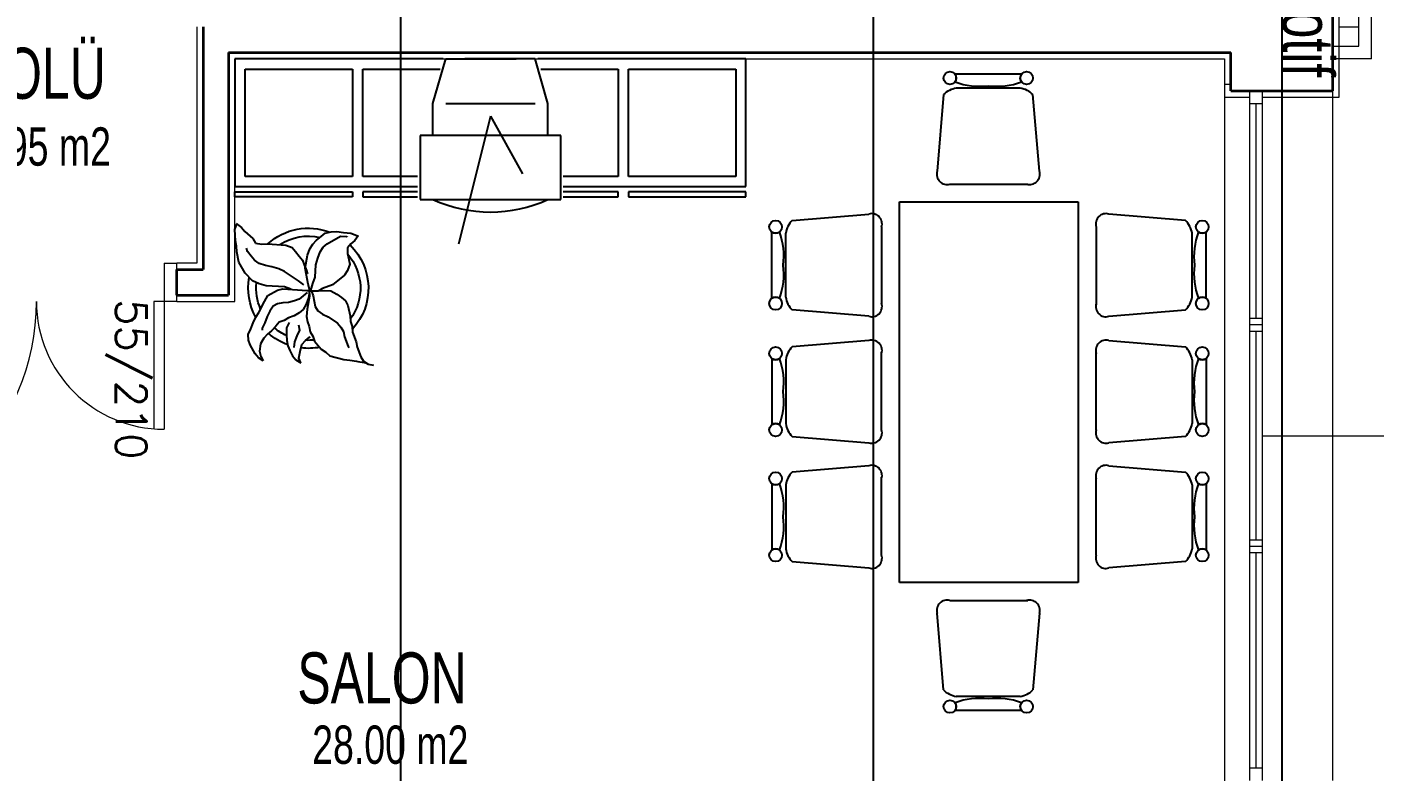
# Model space of a CAD drawing. Header units: inches. Extents: x -7543 to -822, y 102837 to 190349.
# Drawn here: x -829.8696 to -829.7641, y 102836.8492 to 102836.9074 of the extents above; entities that cross this region are included whole.
import ezdxf

# ---------------------------------------------------------------- set-up
doc = ezdxf.new("R2010")
doc.units = ezdxf.units.IN
doc.header["$MEASUREMENT"] = 0
doc.linetypes.add('DASHDOTX2', pattern=[2, 1, -0.5, 0, -0.5])
doc.layers.get('Defpoints').update_dxf_attribs({"lineweight": 25})
for name, color, linetype, lineweight in [('AKS', 1, 'Continuous', 25), ('BİTKİ', 96, 'Continuous', 25), ('İZ DÜŞÜM', 253, 'Continuous', 20), ('SIVA', 150, 'Continuous', 15), ('YAZI', 7, 'Continuous', 25)]:
    doc.layers.add(name, color=color, linetype=linetype, lineweight=lineweight)
for name, color, linetype, lineweight, true_color in [('BALKON', 7, 'Continuous', 20, 0xffaaa9), ('DUVAR', 7, 'Continuous', 35, 0xfc4642), ('KAPI', 7, 'Continuous', 18, 0xffb360), ('PENCERE', 7, 'Continuous', 18, 0xffb360), ('TEFRİŞ', 7, 'Continuous', 25, 0x78462c)]:
    doc.layers.add(name, color=color, linetype=linetype, lineweight=lineweight, true_color=true_color)
doc.styles.add('arıal', font='arial.ttf', dxfattribs={"width": 0.7})
doc.styles.add('TXTX', font='TXTX')

msp = doc.modelspace()

# ---------------------------------------------------------------- linework, layer by layer
at = {"layer": 'AKS', "linetype": 'DASHDOTX2', "ltscale": 10}
for p, q in [((-829.8403199212353, 102837.241780972), (-829.8403199212353, 102836.7293249838)), ((-829.8033199212352, 102837.241780972), (-829.8033199212352, 102836.7293249838))]:
    msp.add_line(p, q, dxfattribs=at)
at = {"layer": 'BALKON'}
for p, q in [((-829.7642964135221, 102836.9049307916), (-829.7642964107363, 102836.9569307916)), ((-829.765296413522, 102836.9059307916), (-829.7652964107364, 102836.9559307916)), ((-829.767319924021, 102836.9049307916), (-829.767319924021, 102836.9059307916)), ((-829.767319924021, 102836.9059307916), (-829.765296413522, 102836.9059307916)), ((-829.7642964135221, 102836.9049307916), (-829.767319924021, 102836.9049307916))]:
    msp.add_line(p, q, dxfattribs=at)
at = {"layer": 'BİTKİ'}
for p, q in [((-829.8532882354762, 102836.8915794577), (-829.8531322789319, 102836.891975678)), ((-829.8532369608217, 102836.8906889696), (-829.8532882354762, 102836.8915794577)), ((-829.85316538617, 102836.8920333105), (-829.852760578967, 102836.891729244)), ((-829.852760578967, 102836.891729244), (-829.852504241586, 102836.8914165395)), ((-829.852504241586, 102836.8914165395), (-829.8518761735224, 102836.8908573928)), ((-829.8465227829985, 102836.8910195389), (-829.8462098332029, 102836.8912759912)), ((-829.8462098332029, 102836.8912759912), (-829.8457398482307, 102836.8913926479)), ((-829.8460431959646, 102836.8904517737), (-829.8450049912403, 102836.8910481747)), ((-829.8457398482307, 102836.8913926479), (-829.8452944470671, 102836.8914185312)), ((-829.8452944470671, 102836.8914185312), (-829.8447828202197, 102836.8913291299)), ((-829.8450049912403, 102836.8910481747), (-829.8445264828388, 102836.8910164254)), ((-829.8447828202197, 102836.8913291299), (-829.8442135023255, 102836.8912728695)), ((-829.8442135023255, 102836.8912728695), (-829.8437264592868, 102836.8910926948)), ((-829.8436356497941, 102836.8910681837), (-829.8438823851135, 102836.8906964663)), ((-829.8437264592868, 102836.8910926948), (-829.8436356497941, 102836.8910681837)), ((-829.8531536575614, 102836.890276865), (-829.8532369608217, 102836.8906889696)), ((-829.8531280146303, 102836.8898316112), (-829.8531536575614, 102836.890276865)), ((-829.8522948838403, 102836.8898502481), (-829.8523696636712, 102836.8901139468)), ((-829.8518761735224, 102836.8908573928), (-829.8516775076783, 102836.8905115587)), ((-829.8516775076783, 102836.8905115587), (-829.851165880831, 102836.8904221574)), ((-829.851165880831, 102836.8904221574), (-829.8507204796675, 102836.8904480407)), ((-829.8507204796675, 102836.8904480407), (-829.8492849320473, 102836.8903527539)), ((-829.8492849320473, 102836.8903527539), (-829.8487978694988, 102836.8901725905)), ((-829.8487978694988, 102836.8901725905), (-829.8485415209101, 102836.8898598665)), ((-829.847600503051, 102836.8895571722), (-829.8474199934155, 102836.8900441741)), ((-829.8474199934155, 102836.8900441741), (-829.8471732580962, 102836.8904158915)), ((-829.8471732580962, 102836.8904158915), (-829.8468934155387, 102836.8907299764)), ((-829.8468934155387, 102836.8907299764), (-829.8465227829985, 102836.8910195389)), ((-829.8466028922873, 102836.8898236234), (-829.8463561569679, 102836.8901953408)), ((-829.8463561569679, 102836.8901953408), (-829.8460431959646, 102836.8904517737)), ((-829.8445264828388, 102836.8910164254), (-829.844493364393, 102836.8909587734)), ((-829.8441953656268, 102836.8904400222), (-829.8444752081843, 102836.8901259374)), ((-829.8444752081843, 102836.8901259374), (-829.8444495764609, 102836.8896807031)), ((-829.8438823851135, 102836.8906964663), (-829.8441953656268, 102836.8904400222)), ((-829.8529613885997, 102836.8890074131), (-829.8531280146303, 102836.8898316112)), ((-829.8524647127817, 102836.8881428083), (-829.8529613885997, 102836.8890074131)), ((-829.8520054280135, 102836.8894798916), (-829.8522948838403, 102836.8898502481)), ((-829.8517490711224, 102836.8891671983), (-829.8520054280135, 102836.8894798916)), ((-829.8513773711576, 102836.8889207644), (-829.8517490711224, 102836.8891671983)), ((-829.8485415209101, 102836.8898598665), (-829.8482520762909, 102836.8894895295)), ((-829.8482520762909, 102836.8894895295), (-829.8479957081923, 102836.8891768168)), ((-829.8479957081923, 102836.8891768168), (-829.847854733395, 102836.8887978418)), ((-829.8477799647717, 102836.8885341626), (-829.847600503051, 102836.8895571722)), ((-829.84693080432, 102836.888791987), (-829.8467834019227, 102836.8893366215)), ((-829.8467834019227, 102836.8893366215), (-829.8466028922873, 102836.8898236234)), ((-829.8444495764609, 102836.8896807031), (-829.8442829392226, 102836.8888564855)), ((-829.8518943469728, 102836.8875505402), (-829.8524647127817, 102836.8881428083)), ((-829.850890308609, 102836.8887406009), (-829.8513773711576, 102836.8889207644)), ((-829.8503786817616, 102836.8886511996), (-829.850890308609, 102836.8887406009)), ((-829.8498339364685, 102836.8885041464), (-829.8503786817616, 102836.8886511996)), ((-829.8494045649667, 102836.888290842), (-829.8498339364685, 102836.8885041464)), ((-829.8482894538646, 102836.8875515207), (-829.8494045649667, 102836.888290842)), ((-829.847854733395, 102836.8887978418), (-829.8476806318497, 102836.8883612455)), ((-829.8475300242732, 102836.8872978404), (-829.8477799647717, 102836.8885341626)), ((-829.8476806318497, 102836.8883612455), (-829.8476058520188, 102836.8880975468)), ((-829.8469948922493, 102836.8878352284), (-829.84693080432, 102836.888791987)), ((-829.8447101841774, 102836.8879977661), (-829.8456490754896, 102836.8872284369)), ((-829.844463448858, 102836.8883694835), (-829.8447101841774, 102836.8879977661)), ((-829.8442829392226, 102836.8888564855), (-829.844463448858, 102836.8883694835)), ((-829.8513741659784, 102836.8873127247), (-829.8518943469728, 102836.8875505402)), ((-829.8508294318929, 102836.887165691), (-829.8513741659784, 102836.8873127247)), ((-829.8493938842728, 102836.8870704042), (-829.8508294318929, 102836.887165691)), ((-829.8506959214028, 102836.8863990947), (-829.8499460938731, 102836.8868298362)), ((-829.8499460938731, 102836.8868298362), (-829.8495338111553, 102836.8869133715)), ((-829.8495338111553, 102836.8869133715), (-829.847619743926, 102836.886786316)), ((-829.8489068217241, 102836.8868902408), (-829.8493938842728, 102836.8870704042)), ((-829.8478846466617, 102836.8872474542), (-829.8482894538646, 102836.8875515207)), ((-829.8474136025671, 102836.8868280837), (-829.8475300242732, 102836.8872978404)), ((-829.847322804282, 102836.886803592), (-829.8471754018848, 102836.8873482265)), ((-829.8471754018848, 102836.8873482265), (-829.8469948922493, 102836.8878352284)), ((-829.8464074376564, 102836.8869461208), (-829.8467535058977, 102836.8867473204)), ((-829.8456490754896, 102836.8872284369), (-829.8464074376564, 102836.8869461208)), ((-829.8513944659757, 102836.8850778958), (-829.8509672210209, 102836.8859366151)), ((-829.8509672210209, 102836.8859366151), (-829.8506959214028, 102836.8863990947)), ((-829.8495316734007, 102836.8858413284), (-829.8499439673261, 102836.8857578126)), ((-829.8490862722373, 102836.8858672117), (-829.8495316734007, 102836.8858413284)), ((-829.848616287265, 102836.8859838683), (-829.8490862722373, 102836.8858672117)), ((-829.8482371117855, 102836.8861250361), (-829.848616287265, 102836.8859838683)), ((-829.8476112009865, 102836.8866379213), (-829.8482371117855, 102836.8861250361)), ((-829.8475278865186, 102836.8862257972), (-829.8477084073617, 102836.8857388148)), ((-829.8474456423805, 102836.8863497197), (-829.8476250928937, 102836.8853266906)), ((-829.847619743926, 102836.886786316), (-829.847471274104, 102836.886794954)), ((-829.8472896858364, 102836.88674594), (-829.8475289456409, 102836.8867618244)), ((-829.8474381668659, 102836.8867373215), (-829.8475278865186, 102836.8862257972)), ((-829.847471274104, 102836.886794954), (-829.8474456423805, 102836.8863497197)), ((-829.8467535058977, 102836.8867473204), (-829.8472896858364, 102836.88674594)), ((-829.8472896858364, 102836.88674594), (-829.847148711039, 102836.886366965)), ((-829.847148711039, 102836.886366965), (-829.8469820738009, 102836.8855427474)), ((-829.8466958343608, 102836.8867804501), (-829.8462504136874, 102836.8868063445)), ((-829.8462504136874, 102836.8868063445), (-829.8457718940781, 102836.8867745758)), ((-829.8457718940781, 102836.8867745758), (-829.8453094041306, 102836.8865036195)), ((-829.8453094041306, 102836.8865036195), (-829.8449377041658, 102836.8862571855)), ((-829.8449377041658, 102836.8862571855), (-829.8446236757379, 102836.8859776219)), ((-829.8446236757379, 102836.8859776219), (-829.8444250098937, 102836.8856317878)), ((-829.851641201295, 102836.8847061784), (-829.8513944659757, 102836.8850778958)), ((-829.8507503877604, 102836.8847579254), (-829.8509308973959, 102836.8842709235)), ((-829.8505367708868, 102836.8851872949), (-829.8507503877604, 102836.8847579254)), ((-829.8502900355675, 102836.8855590123), (-829.8505367708868, 102836.8851872949)), ((-829.8499439673261, 102836.8857578126), (-829.8502900355675, 102836.8855590123)), ((-829.8486387250168, 102836.8848210825), (-829.8490755915434, 102836.8846467738)), ((-829.8482349852385, 102836.8850530125), (-829.8486387250168, 102836.8848210825)), ((-829.8479220242352, 102836.8853094454), (-829.8482349852385, 102836.8850530125)), ((-829.8477084073617, 102836.8857388148), (-829.8479220242352, 102836.8853094454)), ((-829.8476250928937, 102836.8853266906), (-829.847681697006, 102836.8847575645)), ((-829.847681697006, 102836.8847575645), (-829.8475983825381, 102836.8843454404)), ((-829.8469820738009, 102836.8855427474), (-829.8467834079567, 102836.8851969133)), ((-829.8467834079567, 102836.8851969133), (-829.8464117079918, 102836.8849504794)), ((-829.8464117079918, 102836.8849504794), (-829.8459823364901, 102836.8847371751)), ((-829.8459823364901, 102836.8847371751), (-829.8452389253529, 102836.8842442876)), ((-829.8444250098937, 102836.8856317878), (-829.8442583921654, 102836.884807559)), ((-829.8442583921654, 102836.884807559), (-829.8442327604421, 102836.8843623247)), ((-829.8522489753952, 102836.8833604459), (-829.8520353473141, 102836.8837897958)), ((-829.8520353473141, 102836.8837897958), (-829.8518548376786, 102836.8842767978)), ((-829.8518548376786, 102836.8842767978), (-829.851641201295, 102836.8847061784)), ((-829.8509308973959, 102836.8842709235), (-829.8511445254771, 102836.8838415736)), ((-829.8511445254771, 102836.8838415736), (-829.85113599084, 102836.8836931482)), ((-829.8500806890295, 102836.8839927403), (-829.8504182226338, 102836.8836455146)), ((-829.8498008352643, 102836.8843068057), (-829.8500806890295, 102836.8839927403)), ((-829.8494216597848, 102836.8844479735), (-829.8498008352643, 102836.8843068057)), ((-829.8490755915434, 102836.8846467738), (-829.8494216597848, 102836.8844479735)), ((-829.8490253955212, 102836.8842923017), (-829.8492390236023, 102836.8838629518)), ((-829.8492390236023, 102836.8838629518), (-829.8492379449701, 102836.8833269358)), ((-829.8482157699076, 102836.8836841493), (-829.8484293867812, 102836.8832547798)), ((-829.8482990731679, 102836.8840962539), (-829.8482157699076, 102836.8836841493)), ((-829.8475983825381, 102836.8843454404), (-829.8474573882309, 102836.8839664766)), ((-829.8474573882309, 102836.8839664766), (-829.8473740849705, 102836.8835543719)), ((-829.8452389253529, 102836.8842442876), (-829.8449825684618, 102836.8839315944)), ((-829.8449825684618, 102836.8839315944), (-829.8447838914101, 102836.8835857408)), ((-829.8442327604421, 102836.8843623247), (-829.8440917549273, 102836.8839833414)), ((-829.8440917549273, 102836.8839833414), (-829.8440661232038, 102836.8835381071)), ((-829.8522233324643, 102836.8829151921), (-829.8522489753952, 102836.8833604459)), ((-829.8520823381571, 102836.8825362283), (-829.8522233324643, 102836.8829151921)), ((-829.8512823146051, 102836.8826124977), (-829.8513389382273, 102836.8820433604)), ((-829.8510110261946, 102836.8830749968), (-829.8512823146051, 102836.8826124977)), ((-829.8507311724295, 102836.8833890622), (-829.8510110261946, 102836.8830749968)), ((-829.8504182226338, 102836.8836455146), (-829.8507311724295, 102836.8833890622)), ((-829.8492379449701, 102836.8833269358), (-829.8492123132467, 102836.8828817015)), ((-829.8492123132467, 102836.8828817015), (-829.8491289987787, 102836.8824695774)), ((-829.8486098964166, 102836.8827677779), (-829.8486750434682, 102836.8823470465)), ((-829.8484293867812, 102836.8832547798), (-829.8486098964166, 102836.8827677779)), ((-829.848032055093, 102836.8825631116), (-829.8477522013278, 102836.882877177)), ((-829.8477522013278, 102836.882877177), (-829.8474392320221, 102836.8831336405)), ((-829.8474392320221, 102836.8831336405), (-829.8473815604852, 102836.8831667702)), ((-829.8473740849705, 102836.8835543719), (-829.8471754079188, 102836.8832085183)), ((-829.8471754079188, 102836.8832085183), (-829.8470344136116, 102836.8828295546)), ((-829.8470344136116, 102836.8828295546), (-829.8465217388494, 102836.8822041456)), ((-829.8447838914101, 102836.8835857408), (-829.8447005881497, 102836.8831736361)), ((-829.8447005881497, 102836.8831736361), (-829.8444186190453, 102836.8824156974)), ((-829.8440661232038, 102836.8835381071), (-829.8437841540994, 102836.8827801684)), ((-829.8437841540994, 102836.8827801684), (-829.8437008201215, 102836.8823680554)), ((-829.8516850064688, 102836.8818445601), (-829.8520823381571, 102836.8825362283)), ((-829.8514286578801, 102836.8815318361), (-829.8516850064688, 102836.8818445601)), ((-829.8513389382273, 102836.8820433604), (-829.8512556237595, 102836.8816312363)), ((-829.8512556237595, 102836.8816312363), (-829.8510569579153, 102836.8812854022)), ((-829.8491289987787, 102836.8824695774), (-829.8489880044715, 102836.8820906136)), ((-829.8489880044715, 102836.8820906136), (-829.8487562201816, 102836.8816871275)), ((-829.8487562201816, 102836.8816871275), (-829.8484998828006, 102836.881374423)), ((-829.848269157633, 102836.881506964), (-829.8481794462826, 102836.8820184576)), ((-829.8481794462826, 102836.8820184576), (-829.848032055093, 102836.8825631116)), ((-829.8465217388494, 102836.8822041456), (-829.846150027677, 102836.8819576922)), ((-829.846150027677, 102836.8819576922), (-829.8458359992492, 102836.8816781285)), ((-829.8458359992492, 102836.8816781285), (-829.8447465198705, 102836.8813840415)), ((-829.8444186190453, 102836.8824156974), (-829.8443523933614, 102836.8823004128)), ((-829.8437008201215, 102836.8823680554), (-829.843418851017, 102836.8816101167)), ((-829.843418851017, 102836.8816101167), (-829.8432201739653, 102836.8812642631)), ((-829.8510569579153, 102836.8812854022), (-829.8514286578801, 102836.8815318361)), ((-829.8484998828006, 102836.881374423), (-829.8481281828358, 102836.881127989)), ((-829.8481281828358, 102836.881127989), (-829.848269157633, 102836.881506964)), ((-829.8447465198705, 102836.8813840415), (-829.8442680114688, 102836.8813522922)), ((-829.8442680114688, 102836.8813522922), (-829.8437563846214, 102836.881262891)), ((-829.8437563846214, 102836.881262891), (-829.8436655863363, 102836.8812383993)), ((-829.8436655863363, 102836.8812383993), (-829.843153959489, 102836.881148998)), ((-829.8432201739653, 102836.8812642631), (-829.8428484740004, 102836.8810178291)), ((-829.843153959489, 102836.881148998), (-829.8430631695063, 102836.8811244757)), ((-829.8428484740004, 102836.8810178291), (-829.8424276371356, 102836.8809529502))]:
    msp.add_line(p, q, dxfattribs=at)
at = {"layer": 'Defpoints', "color": 4}
msp.add_line((-829.7713199212353, 102836.9664307916), (-829.7713199212353, 102836.8404307916), dxfattribs=at)
at = {"layer": 'DUVAR'}
for p, q in [((-829.7673199212353, 102836.9024307916), (-829.7673199212353, 102836.9129307916)), ((-829.8557696687031, 102836.9074307916), (-829.8557696687031, 102836.8884307916)), ((-829.8537696687031, 102836.9054307916), (-829.7753199212352, 102836.9054307916)), ((-829.8537696687031, 102836.9054307916), (-829.8537696687031, 102836.8864307916)), ((-829.7753199212352, 102836.9024307916), (-829.7753199212352, 102836.9054307916)), ((-829.7753199212352, 102836.9024307916), (-829.7673199212353, 102836.9024307916)), ((-829.8578199212353, 102836.8884307916), (-829.8557696687031, 102836.8884307916)), ((-829.8578199212353, 102836.8864307916), (-829.8578199212353, 102836.8884307916)), ((-829.8578199212353, 102836.8864307916), (-829.8537696687031, 102836.8864307916))]:
    msp.add_line(p, q, dxfattribs=at)
at = {"layer": 'İZ DÜŞÜM'}
msp.add_line((-829.765296413439, 102836.907419683), (-829.7668199212353, 102836.907419683), dxfattribs=at)
at = {"layer": 'KAPI'}
for p, q in [((-829.8588199212353, 102836.8889307916), (-829.8588199212353, 102836.8859307916)), ((-829.8588199212353, 102836.8889307916), (-829.8578199212353, 102836.8889307916)), ((-829.8578199212353, 102836.8859307916), (-829.8578199212353, 102836.8889307916)), ((-829.8596199212353, 102836.8859307916), (-829.8596199212353, 102836.8759307916)), ((-829.8588199212353, 102836.8859307916), (-829.8596199212353, 102836.8859307916)), ((-829.8578199212353, 102836.8859307916), (-829.8588199212353, 102836.8859307916)), ((-829.8588199212353, 102836.8859307916), (-829.8588199212353, 102836.8759307916))]:
    msp.add_line(p, q, dxfattribs=at)
for centre, radius, start, end in [((-829.8868199212352, 102836.8859307916), 0.018, 270, 0), ((-829.8588199212353, 102836.8859307916), 0.009999999999997091, 180, 270)]:
    msp.add_arc(centre, radius, start, end, dxfattribs=at)
at = {"layer": 'PENCERE'}
for p, q in [((-829.7753199212352, 102836.9029307916), (-829.7758199212353, 102836.9029307916)), ((-829.7758199212353, 102836.9029307916), (-829.7758199212353, 102836.8479307916)), ((-829.7738199212353, 102836.8484307916), (-829.7738199212353, 102836.9024307916)), ((-829.7728199212353, 102836.8484307916), (-829.7728199212353, 102836.9024307916)), ((-829.7673199212353, 102836.8484307916), (-829.7673199212353, 102836.9024307916)), ((-829.7738199212353, 102836.9014307916), (-829.7728199212353, 102836.9014307916)), ((-829.7733199212353, 102836.8845974583), (-829.7733199212353, 102836.9014307916)), ((-829.7728199212353, 102836.8845974583), (-829.7738199212353, 102836.8845974583)), ((-829.7728199212353, 102836.8840974582), (-829.7738199212353, 102836.8840974582)), ((-829.7728199212353, 102836.8835974582), (-829.7738199212353, 102836.8835974582)), ((-829.7733199212353, 102836.8672641249), (-829.7733199212353, 102836.8835974582)), ((-829.7728199212353, 102836.8754307916), (-829.7577440337567, 102836.8754307916)), ((-829.7728199212353, 102836.8672641249), (-829.7738199212353, 102836.8672641249)), ((-829.7728199212353, 102836.8667641249), (-829.7738199212353, 102836.8667641249)), ((-829.7728199212353, 102836.8662641249), (-829.7738199212353, 102836.8662641249)), ((-829.7733199212353, 102836.8494307916), (-829.7733199212353, 102836.8662641249)), ((-829.7738199212353, 102836.8494307916), (-829.7728199212353, 102836.8494307916))]:
    msp.add_line(p, q, dxfattribs=at)
at = {"layer": 'SIVA'}
for p, q in [((-829.7668199212353, 102836.9019307916), (-829.7668199212353, 102836.9134307916)), ((-829.8562696687035, 102836.9074307916), (-829.8562696687031, 102836.8889307916)), ((-829.8532696687031, 102836.8859307916), (-829.8532696687031, 102836.9049307916)), ((-829.8532696687031, 102836.9049307916), (-829.7758199212353, 102836.9049307916)), ((-829.7758199212353, 102836.9049307916), (-829.7758199212353, 102836.9019307916)), ((-829.7758199212353, 102836.9019307916), (-829.7738199212353, 102836.9019307916)), ((-829.7728199212353, 102836.9019307916), (-829.7668199212353, 102836.9019307916)), ((-829.8562696687031, 102836.8889307916), (-829.8578199212353, 102836.8889307916)), ((-829.8578199212353, 102836.8859307916), (-829.8532696687031, 102836.8859307916))]:
    msp.add_line(p, q, dxfattribs=at)
at = {"layer": 'TEFRİŞ'}
for p, q in [((-829.8369776712289, 102836.9049307916), (-829.8532696687031, 102836.9049307916)), ((-829.8532696687031, 102836.9049307916), (-829.8532696687031, 102836.8949307916)), ((-829.8377696683139, 102836.9014307908), (-829.8367696683139, 102836.9049307908)), ((-829.8367696683139, 102836.9049307908), (-829.8312696683139, 102836.9049307908)), ((-829.8297696683139, 102836.9049307908), (-829.8352696683139, 102836.9049307908)), ((-829.8287696683138, 102836.9014307908), (-829.8297696683139, 102836.9049307908)), ((-829.8132696687031, 102836.9049307916), (-829.8295616653988, 102836.9049307916)), ((-829.8132696687031, 102836.8949307916), (-829.8132696687031, 102836.9049307916)), ((-829.8524696687031, 102836.9041307916), (-829.8440696687031, 102836.9041307916)), ((-829.8524696687031, 102836.8957307916), (-829.8524696687031, 102836.9041307916)), ((-829.8440696687031, 102836.9041307916), (-829.8440696687031, 102836.8957307916)), ((-829.8432696687031, 102836.9041307916), (-829.8372062426574, 102836.9041307916)), ((-829.8432696687031, 102836.8957307916), (-829.8432696687031, 102836.9041307916)), ((-829.8293330939703, 102836.9041307916), (-829.8232696687031, 102836.9041307916)), ((-829.8232696687031, 102836.9041307916), (-829.8232696687031, 102836.8957307916)), ((-829.8224696687031, 102836.8957307916), (-829.8224696687031, 102836.9041307916)), ((-829.8224696687031, 102836.9041307916), (-829.814069668703, 102836.9041307916)), ((-829.814069668703, 102836.9041307916), (-829.814069668703, 102836.8957307916)), ((-829.7943009473022, 102836.903727205, 0.0344668499999996), (-829.7969009473022, 102836.903727205, 0.0344668499999996)), ((-829.7917009473023, 102836.903727205, 0.0344668499999996), (-829.7943009473022, 102836.903727205, 0.0344668499999996)), ((-829.7978009473022, 102836.902127205, 0.0344668499999996), (-829.7983009473022, 102836.896127205, 0.0344668499999996)), ((-829.7943009473022, 102836.902627205, 0.0344668499999996), (-829.7968009473022, 102836.902627205, 0.0344668499999996)), ((-829.7918009473022, 102836.902627205, 0.0344668499999996), (-829.7943009473022, 102836.902627205, 0.0344668499999996)), ((-829.7903009473023, 102836.896127205, 0.0344668499999996), (-829.7908009473023, 102836.902127205, 0.0344668499999996)), ((-829.8377696683139, 102836.8989307908), (-829.8377696683139, 102836.9014307908)), ((-829.8367696683139, 102836.9014307908), (-829.8297696683139, 102836.9014307908)), ((-829.8287696683138, 102836.8989307908), (-829.8287696683138, 102836.9014307908)), ((-829.8332696683138, 102836.9004307908), (-829.8357696683139, 102836.8904307908)), ((-829.8332696683138, 102836.9004307908), (-829.8307696683139, 102836.8959307908)), ((-829.8277696683139, 102836.8989307908), (-829.8387696683138, 102836.8989307908)), ((-829.8387696683138, 102836.8989307908), (-829.8387696683138, 102836.8939307908)), ((-829.8277696683139, 102836.8939307908), (-829.8277696683139, 102836.8989307908)), ((-829.8440696687031, 102836.8957307916), (-829.8524696687031, 102836.8957307916)), ((-829.8389696683139, 102836.8957307916), (-829.8432696687031, 102836.8957307916)), ((-829.8232696687031, 102836.8957307916), (-829.8275696683138, 102836.8957307916)), ((-829.814069668703, 102836.8957307916), (-829.8224696687031, 102836.8957307916)), ((-829.8532696687031, 102836.8949307916), (-829.8389696683139, 102836.8949307916)), ((-829.8532696687031, 102836.8945307916), (-829.8440696687031, 102836.8945307916)), ((-829.8532696687031, 102836.8941307916), (-829.8532696687031, 102836.8945307916)), ((-829.8440696687031, 102836.8945307916), (-829.8440696687031, 102836.8941307916)), ((-829.8389696683139, 102836.8945307916), (-829.8432696687031, 102836.8945307916)), ((-829.8432696687031, 102836.8945307916), (-829.8432696687031, 102836.8941307916)), ((-829.8275696683138, 102836.8949307916), (-829.8132696687031, 102836.8949307916)), ((-829.8232696687031, 102836.8945307916), (-829.8275696683138, 102836.8945307916)), ((-829.8232696687031, 102836.8941307916), (-829.8232696687031, 102836.8945307916)), ((-829.8224696687031, 102836.8945307916), (-829.8224696687031, 102836.8941307916)), ((-829.8132696687031, 102836.8945307916), (-829.8224696687031, 102836.8945307916)), ((-829.8132696687031, 102836.8941307916), (-829.8132696687031, 102836.8945307916)), ((-829.7973009473022, 102836.895127205, 0.0344668499999996), (-829.7912009473023, 102836.895127205, 0.0344668499999996)), ((-829.8440696687031, 102836.8941307916), (-829.8532696687031, 102836.8941307916)), ((-829.8432696687031, 102836.8941307916), (-829.8389696683139, 102836.8941307916)), ((-829.8387696683138, 102836.8939307908), (-829.8277696683139, 102836.8939307908)), ((-829.8275696683138, 102836.8941307916), (-829.8232696687031, 102836.8941307916)), ((-829.8224696687031, 102836.8941307916), (-829.8132696687031, 102836.8941307916)), ((-829.8012509473023, 102836.893727205, 0.0344668499999996), (-829.7872509473023, 102836.893727205, 0.0344668499999996)), ((-829.8012509473023, 102836.863927205, 0.0344668499999996), (-829.8012509473023, 102836.893727205, 0.0344668499999996)), ((-829.7872509473023, 102836.893727205, 0.0344668499999996), (-829.7872509473023, 102836.863927205, 0.0344668499999996)), ((-829.8096509473022, 102836.892277205, 0.0344668499999996), (-829.8036509473022, 102836.892777205, 0.0344668499999996)), ((-829.7788509473022, 102836.892277205, 0.0344668499999996), (-829.7848509473022, 102836.892777205, 0.0344668499999996)), ((-829.8112509473023, 102836.888777205, 0.0344668499999996), (-829.8112509473023, 102836.891377205, 0.0344668499999996)), ((-829.8101509473022, 102836.888777205, 0.0344668499999996), (-829.8101509473022, 102836.891277205, 0.0344668499999996)), ((-829.8026509473023, 102836.891777205, 0.0344668499999996), (-829.8026509473023, 102836.885677205, 0.0344668499999996)), ((-829.7858509473023, 102836.891777205, 0.0344668499999996), (-829.7858509473023, 102836.885677205, 0.0344668499999996)), ((-829.7783509473022, 102836.888777205, 0.0344668499999996), (-829.7783509473022, 102836.891277205, 0.0344668499999996)), ((-829.7772509473023, 102836.888777205, 0.0344668499999996), (-829.7772509473023, 102836.891377205, 0.0344668499999996)), ((-829.8112509473023, 102836.886177205, 0.0344668499999996), (-829.8112509473023, 102836.888777205, 0.0344668499999996)), ((-829.8101509473022, 102836.886277205, 0.0344668499999996), (-829.8101509473022, 102836.888777205, 0.0344668499999996)), ((-829.7783509473022, 102836.886277205, 0.0344668499999996), (-829.7783509473022, 102836.888777205, 0.0344668499999996)), ((-829.7772509473023, 102836.886177205, 0.0344668499999996), (-829.7772509473023, 102836.888777205, 0.0344668499999996)), ((-829.8036509473022, 102836.884777205, 0.0344668499999996), (-829.8096509473022, 102836.885277205, 0.0344668499999996)), ((-829.7848509473022, 102836.884777205, 0.0344668499999996), (-829.7788509473022, 102836.885277205, 0.0344668499999996)), ((-829.8036509473022, 102836.882877205, 0.0344668499999996), (-829.8096509473022, 102836.882377205, 0.0344668499999996)), ((-829.7848509473022, 102836.882877205, 0.0344668499999996), (-829.7788509473022, 102836.882377205, 0.0344668499999996)), ((-829.8026509473023, 102836.875877205, 0.0344668499999996), (-829.8026509473023, 102836.881977205, 0.0344668499999996)), ((-829.7858509473023, 102836.875877205, 0.0344668499999996), (-829.7858509473023, 102836.881977205, 0.0344668499999996)), ((-829.8112509473023, 102836.881477205, 0.0344668499999996), (-829.8112509473023, 102836.878877205, 0.0344668499999996)), ((-829.8101509473022, 102836.881377205, 0.0344668499999996), (-829.8101509473022, 102836.878877205, 0.0344668499999996)), ((-829.7783509473022, 102836.881377205, 0.0344668499999996), (-829.7783509473022, 102836.878877205, 0.0344668499999996)), ((-829.7772509473023, 102836.881477205, 0.0344668499999996), (-829.7772509473023, 102836.878877205, 0.0344668499999996)), ((-829.8112509473023, 102836.878877205, 0.0344668499999996), (-829.8112509473023, 102836.876277205, 0.0344668499999996)), ((-829.8101509473022, 102836.878877205, 0.0344668499999996), (-829.8101509473022, 102836.876377205, 0.0344668499999996)), ((-829.7783509473022, 102836.878877205, 0.0344668499999996), (-829.7783509473022, 102836.876377205, 0.0344668499999996)), ((-829.7772509473023, 102836.878877205, 0.0344668499999996), (-829.7772509473023, 102836.876277205, 0.0344668499999996)), ((-829.8096509473022, 102836.875377205, 0.0344668499999996), (-829.8036509473022, 102836.874877205, 0.0344668499999996)), ((-829.7788509473022, 102836.875377205, 0.0344668499999996), (-829.7848509473022, 102836.874877205, 0.0344668499999996)), ((-829.8036509473022, 102836.873077205, 0.0344668499999996), (-829.8096509473022, 102836.872577205, 0.0344668499999996)), ((-829.8026509473023, 102836.866077205, 0.0344668499999996), (-829.8026509473023, 102836.872177205, 0.0344668499999996)), ((-829.7858509473023, 102836.866077205, 0.0344668499999996), (-829.7858509473023, 102836.872177205, 0.0344668499999996)), ((-829.7848509473022, 102836.873077205, 0.0344668499999996), (-829.7788509473022, 102836.872577205, 0.0344668499999996)), ((-829.8112509473023, 102836.871677205, 0.0344668499999996), (-829.8112509473023, 102836.869077205, 0.0344668499999996)), ((-829.8101509473022, 102836.871577205, 0.0344668499999996), (-829.8101509473022, 102836.869077205, 0.0344668499999996)), ((-829.7783509473022, 102836.871577205, 0.0344668499999996), (-829.7783509473022, 102836.869077205, 0.0344668499999996)), ((-829.7772509473023, 102836.871677205, 0.0344668499999996), (-829.7772509473023, 102836.869077205, 0.0344668499999996)), ((-829.8112509473023, 102836.869077205, 0.0344668499999996), (-829.8112509473023, 102836.866477205, 0.0344668499999996)), ((-829.8101509473022, 102836.869077205, 0.0344668499999996), (-829.8101509473022, 102836.866577205, 0.0344668499999996)), ((-829.7783509473022, 102836.869077205, 0.0344668499999996), (-829.7783509473022, 102836.866577205, 0.0344668499999996)), ((-829.7772509473023, 102836.869077205, 0.0344668499999996), (-829.7772509473023, 102836.866477205, 0.0344668499999996)), ((-829.8096509473022, 102836.865577205, 0.0344668499999996), (-829.8036509473022, 102836.865077205, 0.0344668499999996)), ((-829.7788509473022, 102836.865577205, 0.0344668499999996), (-829.7848509473022, 102836.865077205, 0.0344668499999996)), ((-829.7872509473023, 102836.863927205, 0.0344668499999996), (-829.8012509473023, 102836.863927205, 0.0344668499999996)), ((-829.7978009473022, 102836.855527205, 0.0344668499999996), (-829.7983009473022, 102836.861527205, 0.0344668499999996)), ((-829.7973009473022, 102836.862527205, 0.0344668499999996), (-829.7912009473023, 102836.862527205, 0.0344668499999996)), ((-829.7903009473023, 102836.861527205, 0.0344668499999996), (-829.7908009473023, 102836.855527205, 0.0344668499999996)), ((-829.7943009473022, 102836.855027205, 0.0344668499999996), (-829.7968009473022, 102836.855027205, 0.0344668499999996)), ((-829.7918009473022, 102836.855027205, 0.0344668499999996), (-829.7943009473022, 102836.855027205, 0.0344668499999996)), ((-829.7943009473022, 102836.853927205, 0.0344668499999996), (-829.7969009473022, 102836.853927205, 0.0344668499999996)), ((-829.7917009473023, 102836.853927205, 0.0344668499999996), (-829.7943009473022, 102836.853927205, 0.0344668499999996))]:
    msp.add_line(p, q, dxfattribs=at)
for centre in [(-829.7973009473022, 102836.903427205, 0.0344668499999996), (-829.7913009473023, 102836.903427205, 0.0344668499999996), (-829.8109509473022, 102836.891777205, 0.0344668499999996), (-829.7775509473022, 102836.891777205, 0.0344668499999996), (-829.8109509473022, 102836.885777205, 0.0344668499999996), (-829.7775509473022, 102836.885777205, 0.0344668499999996), (-829.8109509473022, 102836.881877205, 0.0344668499999996), (-829.7775509473022, 102836.881877205, 0.0344668499999996), (-829.8109509473022, 102836.875877205, 0.0344668499999996), (-829.7775509473022, 102836.875877205, 0.0344668499999996), (-829.8109509473022, 102836.872077205, 0.0344668499999996), (-829.7775509473022, 102836.872077205, 0.0344668499999996), (-829.8109509473022, 102836.866077205, 0.0344668499999996), (-829.7775509473022, 102836.866077205, 0.0344668499999996), (-829.7973009473022, 102836.854227205, 0.0344668499999996), (-829.7913009473023, 102836.854227205, 0.0344668499999996)]:
    msp.add_circle(centre, 0.0005, dxfattribs=at)
for centre, radius, start, end in [((-829.7973009473022, 102836.903427205, 0.0344668499999996), 0.0005, 323.1301368640239, 36.86986313597608), ((-829.7913009473023, 102836.903427205, 0.0344668499999996), 0.0005, 143.1301368640239, 216.8698631359761), ((-829.7950009473022, 102836.908177185, 0.0344668499999996), 0.005395580000000001, 249.3817700547165, 277.4543409894318), ((-829.7936009473023, 102836.908177185, 0.0344668499999996), 0.005395580000000001, 262.5456590105682, 290.6182299452835), ((-829.7965509473022, 102836.900877205, 0.0344668499999996), 0.00176776, 98.13006402548875, 135.0000378632282), ((-829.7920509473022, 102836.900877205, 0.0344668499999996), 0.00176776, 44.99996213677174, 81.86993597451124), ((-829.7975342873023, 102836.895893865, 0.0344668499999996), 0.00080138, 163.0724868503316, 286.9275129989189), ((-829.7910676073022, 102836.895893865, 0.0344668499999996), 0.00080138, 253.0724870010812, 16.92751314966842), ((-829.8332696683138, 102836.9035557908), 0.010625, 244.9423850015374, 295.0576149984626), ((-829.8084009473023, 102836.891027205, 0.0344668499999996), 0.00176776, 134.9999621363112, 171.8699360513567), ((-829.8034176073022, 102836.892010545, 0.0344668499999996), 0.00080138, 343.0724868503316, 106.9275129989189), ((-829.7850842873022, 102836.892010545, 0.0344668499999996), 0.00080138, 73.07248700108113, 196.9275131496684), ((-829.7801009473022, 102836.891027205, 0.0344668499999996), 0.00176776, 8.130063948643336, 45.00003786368887), ((-829.8109509473022, 102836.891777205, 0.0344668499999996), 0.0005, 233.1301370926965, 306.8698629073035), ((-829.8157009273023, 102836.889477205, 0.0344668499999996), 0.005395580000000001, 352.545659206387, 20.6182300571643), ((-829.7728009673023, 102836.889477205, 0.0344668499999996), 0.005395580000000001, 159.3817699428357, 187.4543407936129), ((-829.7775509473022, 102836.891777205, 0.0344668499999996), 0.0005, 233.1301370926965, 306.8698629073035), ((-829.8157009273023, 102836.888077205, 0.0344668499999996), 0.005395580000000001, 339.3817699428357, 7.454340793612921), ((-829.7728009673023, 102836.888077205, 0.0344668499999996), 0.005395580000000001, 172.5456592063871, 200.6182300571643), ((-829.8109509473022, 102836.885777205, 0.0344668499999996), 0.0005, 53.13013709269653, 126.8698629073035), ((-829.8084009473023, 102836.886527205, 0.0344668499999996), 0.00176776, 188.1300639486433, 225.0000378636888), ((-829.8034176073022, 102836.885543865, 0.0344668499999996), 0.00080138, 253.0724870010812, 16.92751314966842), ((-829.7850842873022, 102836.885543865, 0.0344668499999996), 0.00080138, 163.0724868503316, 286.9275129989189), ((-829.7801009473022, 102836.886527205, 0.0344668499999996), 0.00176776, 314.9999621363111, 351.8699360513567), ((-829.7775509473022, 102836.885777205, 0.0344668499999996), 0.0005, 53.13013709269653, 126.8698629073035), ((-829.8034176073022, 102836.882110545, 0.0344668499999996), 0.00080138, 343.0724868503316, 106.9275129989189), ((-829.7850842873022, 102836.882110545, 0.0344668499999996), 0.00080138, 73.07248700108113, 196.9275131496684), ((-829.8084009473023, 102836.8811272049, 0.0344668499999996), 0.00176776, 134.9999621363112, 171.8699360513567), ((-829.7801009473022, 102836.8811272049, 0.0344668499999996), 0.00176776, 8.130063948643336, 45.00003786368887), ((-829.8109509473022, 102836.881877205, 0.0344668499999996), 0.0005, 233.1301370926965, 306.8698629073035), ((-829.8157009273023, 102836.879577205, 0.0344668499999996), 0.005395580000000001, 352.545659206387, 20.6182300571643), ((-829.7728009673023, 102836.879577205, 0.0344668499999996), 0.005395580000000001, 159.3817699428357, 187.4543407936129), ((-829.7775509473022, 102836.881877205, 0.0344668499999996), 0.0005, 233.1301370926965, 306.8698629073035), ((-829.8157009273023, 102836.878177205, 0.0344668499999996), 0.005395580000000001, 339.3817699428357, 7.454340793612921), ((-829.7728009673023, 102836.878177205, 0.0344668499999996), 0.005395580000000001, 172.5456592063871, 200.6182300571643), ((-829.8109509473022, 102836.875877205, 0.0344668499999996), 0.0005, 53.13013709269653, 126.8698629073035), ((-829.8084009473023, 102836.876627205, 0.0344668499999996), 0.00176776, 188.1300639486433, 225.0000378636888), ((-829.7801009473022, 102836.876627205, 0.0344668499999996), 0.00176776, 314.9999621363111, 351.8699360513567), ((-829.7775509473022, 102836.875877205, 0.0344668499999996), 0.0005, 53.13013709269653, 126.8698629073035), ((-829.8034176073022, 102836.875643865, 0.0344668499999996), 0.00080138, 253.0724870010812, 16.92751314966842), ((-829.7850842873022, 102836.875643865, 0.0344668499999996), 0.00080138, 163.0724868503316, 286.9275129989189), ((-829.8084009473023, 102836.8713272049, 0.0344668499999996), 0.00176776, 134.9999621363112, 171.8699360513567), ((-829.8034176073022, 102836.872310545, 0.0344668499999996), 0.00080138, 343.0724868503316, 106.9275129989189), ((-829.7850842873022, 102836.872310545, 0.0344668499999996), 0.00080138, 73.07248700108113, 196.9275131496684), ((-829.7801009473022, 102836.8713272049, 0.0344668499999996), 0.00176776, 8.130063948643336, 45.00003786368887), ((-829.8109509473022, 102836.872077205, 0.0344668499999996), 0.0005, 233.1301370926965, 306.8698629073035), ((-829.8157009273023, 102836.869777205, 0.0344668499999996), 0.005395580000000001, 352.545659206387, 20.6182300571643), ((-829.7728009673023, 102836.869777205, 0.0344668499999996), 0.005395580000000001, 159.3817699428357, 187.4543407936129), ((-829.7775509473022, 102836.872077205, 0.0344668499999996), 0.0005, 233.1301370926965, 306.8698629073035), ((-829.8157009273023, 102836.868377205, 0.0344668499999996), 0.005395580000000001, 339.3817699428357, 7.454340793612921), ((-829.7728009673023, 102836.868377205, 0.0344668499999996), 0.005395580000000001, 172.5456592063871, 200.6182300571643), ((-829.8109509473022, 102836.866077205, 0.0344668499999996), 0.0005, 53.13013709269653, 126.8698629073035), ((-829.8084009473023, 102836.866827205, 0.0344668499999996), 0.00176776, 188.1300639486433, 225.0000378636888), ((-829.8034176073022, 102836.865843865, 0.0344668499999996), 0.00080138, 253.0724870010812, 16.92751314966842), ((-829.7850842873022, 102836.865843865, 0.0344668499999996), 0.00080138, 163.0724868503316, 286.9275129989189), ((-829.7801009473022, 102836.866827205, 0.0344668499999996), 0.00176776, 314.9999621363111, 351.8699360513567), ((-829.7775509473022, 102836.866077205, 0.0344668499999996), 0.0005, 53.13013709269653, 126.8698629073035), ((-829.7975342873023, 102836.861760545, 0.0344668499999996), 0.00080138, 73.07248700108113, 196.9275131496684), ((-829.7910676073022, 102836.861760545, 0.0344668499999996), 0.00080138, 343.0724868503316, 106.9275129989189), ((-829.7965509473022, 102836.856777205, 0.0344668499999996), 0.00176776, 224.9999621367718, 261.8699359745112), ((-829.7920509473022, 102836.856777205, 0.0344668499999996), 0.00176776, 278.1300640254888, 315.0000378632283), ((-829.7973009473022, 102836.854227205, 0.0344668499999996), 0.0005, 323.1301368640239, 36.86986313597608), ((-829.7950009473022, 102836.849477225, 0.0344668499999996), 0.005395580000000001, 82.54565901056817, 110.6182299452835), ((-829.7936009473023, 102836.849477225, 0.0344668499999996), 0.005395580000000001, 69.38177005471653, 97.45434098943183), ((-829.7913009473023, 102836.854227205, 0.0344668499999996), 0.0005, 143.1301368640239, 216.8698631359761)]:
    msp.add_arc(centre, radius, start, end, dxfattribs=at)
at = {"layer": 'TEFRİŞ', "extrusion": (0, 0, -0.9999999999999998)}
for major_axis, ratio, start_param, end_param in [((-0.003326458340638247, 0.003326458340638247), 0.9999999999997846, 0.04581127821174388, 1.150669970038518), ((0.003326458340640129, 0.003326458340640129), 0.9999999999995564, -0.01880882175838083, 1.532802985524997), ((0.00288293798650888, 0.00288293798650888), 0.9999999999998128, 0.07494768257157203, 1.418850281582706), ((-0.002882937986515596, 0.002882937986515596), 0.9999999999976348, 3.813473954845437, 3.974950804949027), ((0.00332645834065853, 0.00332645834065853), 0.9999999999998803, 2.166394749325188, 2.478212376240043)]:
    msp.add_ellipse((-829.847530112376, 102836.8869714128), major_axis=major_axis, ratio=ratio, start_param=start_param, end_param=end_param, dxfattribs=at)
at = {"layer": 'TEFRİŞ', "extrusion": (0, 0, -1)}
for major_axis, ratio, start_param, end_param in [((-0.00288293798650645, 0.00288293798650645), 0.9999999999991237, 0.2065528385549516, 1.01102357604611), ((0.003326458340639207, 0.003326458340639207), 0.9999999999996585, 3.421837429594111, 4.109012983092263), ((0.002882937986506581, 0.002882937986506581), 0.9999999999994826, 3.514601906230926, 4.034405498276768), ((0.002882937986508347, 0.002882937986508348), 0.9999999999981227, 2.78749292274053, 3.066735235804237), ((0.003326458340638274, 0.003326458340638274), 0.9999999999933896, 2.706807416069667, 3.082127329383892)]:
    msp.add_ellipse((-829.847530112376, 102836.8869714128), major_axis=major_axis, ratio=ratio, start_param=start_param, end_param=end_param, dxfattribs=at)

# ---------------------------------------------------------------- texts
at = {"layer": 'KAPI', "style": 'TXTX'}
msp.add_text('55/210', height=0.0024, rotation=270, dxfattribs=at).set_placement((-829.8625970959433, 102836.8861153844))
at = {"layer": 'YAZI', "style": 'arıal', "width": 0.7}
msp.add_text('motif', height=0.004, rotation=270, dxfattribs=at).set_placement((-829.7712597916802, 102836.9119665641, -0.011684))
for s, height, p in [('HOLÜ', 0.004, (-829.8742498637514, 102836.9018003033)), ('5.95 m2', 0.003, (-829.873577787898, 102836.8965663378, -0.011684)), ('SALON', 0.004, (-829.8483915859179, 102836.8544689564)), ('28.00 m2', 0.003, (-829.8472276034233, 102836.84974557, -0.011684))]:
    msp.add_text(s, height=height, dxfattribs=at).set_placement(p)

doc.saveas('drawing.dxf')
